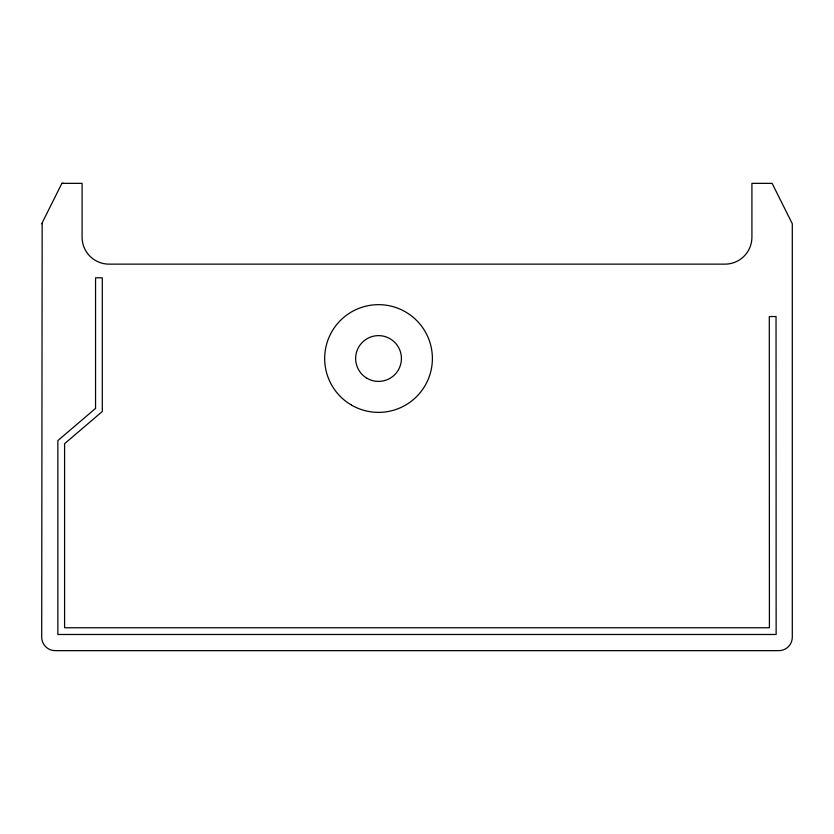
<?xml version="1.0" encoding="UTF-8"?>
<svg xmlns="http://www.w3.org/2000/svg" width="834" height="834" viewBox="0 0 834 834"><rect width="100%" height="100%" fill="white"/><g stroke="black" fill="none" stroke-linecap="round" stroke-linejoin="round"><path stroke-width="1.25" d="M41.7 223.741L61.893 183.355L82.086 183.355L82.086 237.21A26.928 26.928 0 0 0 109.014 264.138L724.986 264.138A26.928 26.928 0 0 0 751.914 237.21L751.914 183.355L772.107 183.355L792.3 223.741L792.3 637.186A13.459 13.459 0 0 1 778.841 650.645L55.159 650.645A13.459 13.459 0 0 1 41.7 637.186L42.159 223.741M63.697 183.355L61.893 183.355M95.556 408.399L57.859 440.581L57.859 634.486L776.141 634.486L776.037 316.545L769.302 316.545L769.407 627.762L64.593 627.762L64.593 443.688L102.29 411.506L102.29 277.795L95.556 277.795L95.556 408.399M351.604 405.157A53.856 53.856 0 0 0 432.387 358.516A53.856 53.856 0 0 0 351.604 311.874A53.856 53.856 0 0 0 351.604 405.157M367.085 378.334A22.893 22.893 0 0 0 401.425 358.516A22.893 22.893 0 0 0 367.085 338.687A22.893 22.893 0 0 0 367.085 378.334"/></g></svg>
